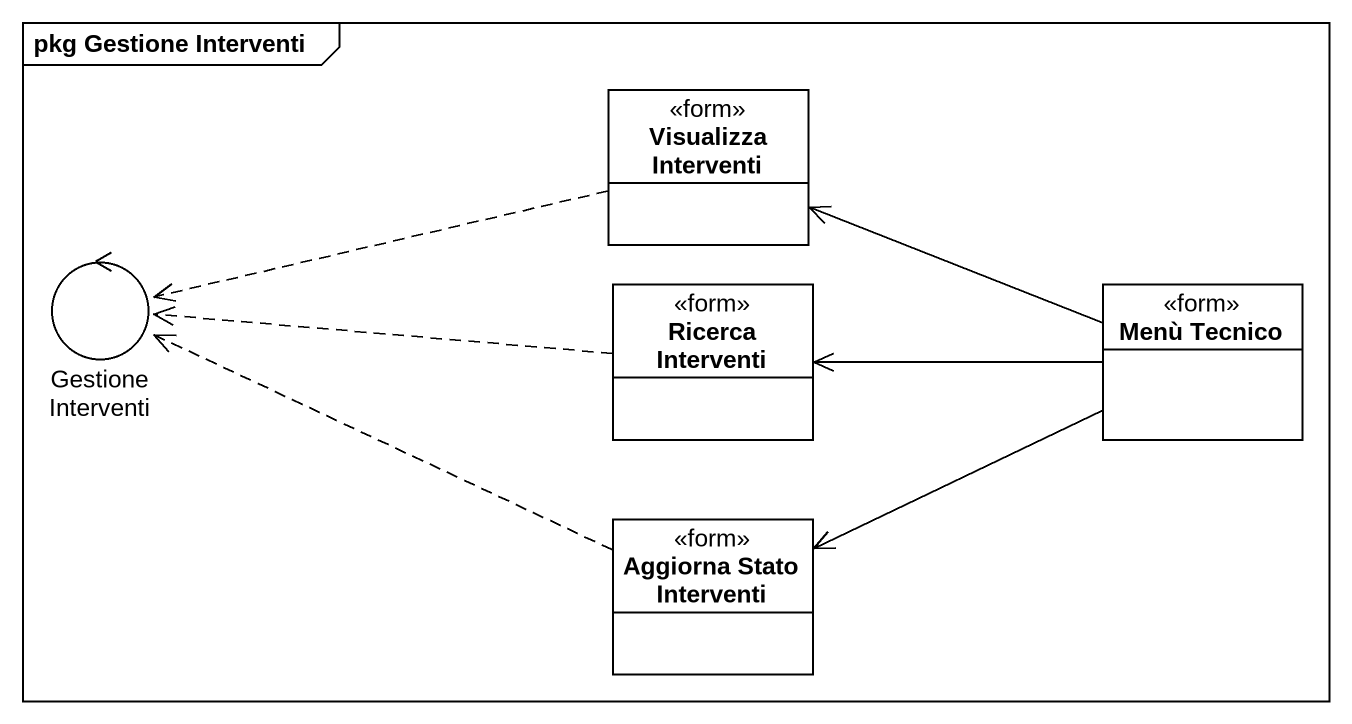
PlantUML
@startuml
mainframe pkg Gestione Interventi
allowmixing
hide circle
hide empty members
class "Visualizza Interventi" as Visualizza_Interventi <<form>>
control "Gestione Interventi" as Gestione_Interventi
class "Ricerca Interventi" as Ricerca_Interventi <<form>>
class "Menù Tecnico" as Menù_Tecnico <<form>>
class "Aggiorna Stato Interventi" as Aggiorna_Stato_Interventi <<form>>
Visualizza_Interventi .left.> Gestione_Interventi
Ricerca_Interventi .left.> Gestione_Interventi
Menù_Tecnico -left-> Visualizza_Interventi
Menù_Tecnico -left-> Ricerca_Interventi
Menù_Tecnico -left-> Aggiorna_Stato_Interventi
Aggiorna_Stato_Interventi .left.> Gestione_Interventi
@enduml
